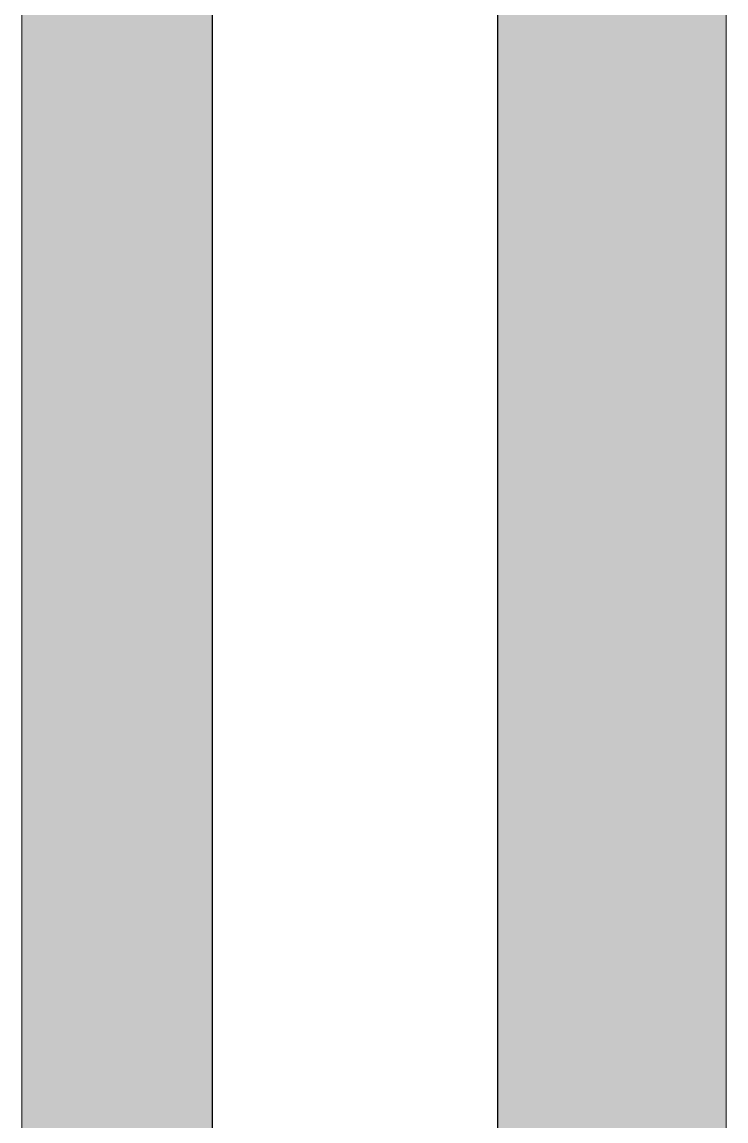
# Model space of a CAD drawing. Header units: millimetres. Extents: x 0 to 59350, y 0 to 29700.
# Drawn here: x 15165.5 to 15350.5, y 7909.3 to 8198 of the extents above; entities that cross this region are included whole.
import ezdxf

# ---------------------------------------------------------------- set-up
doc = ezdxf.new("R2010")
doc.units = ezdxf.units.MM
doc.linetypes.add('PUNKT2_S9', pattern=[1, 0, -1])
doc.layers.add('Standard', color=7, linetype='Continuous', lineweight=25)

msp = doc.modelspace()

# ---------------------------------------------------------------- hatches: boundary and pattern name
at = {"layer": 'Standard', "linetype": 'PUNKT2_S9', "lineweight": 18}
for color, points in [(9, [(15290.49, 9513.12), (15290.49, 7663.12), (15350.49, 7663.12), (15350.49, 9513.12)]), (59, [(15165.49, 9378.12), (15165.49, 7538.12), (15215.49, 7538.12), (15215.49, 9378.12)])]:
    msp.add_hatch(color=color, dxfattribs=at).paths.add_polyline_path(points)

# ---------------------------------------------------------------- linework, layer by layer
at = {"layer": 'Standard', "color": 253, "linetype": 'Continuous', "lineweight": 18}
for p, q in [((15290.49, 9513.12), (15290.49, 7663.12)), ((15350.49, 7723.12), (15350.49, 9463.12))]:
    msp.add_line(p, q, dxfattribs=at)
at = {"layer": 'Standard', "color": 51, "linetype": 'Continuous', "lineweight": -3}
msp.add_line((15290.49, 7663.12), (15290.49, 9453.12), dxfattribs=at)
at = {"layer": 'Standard', "color": 36, "linetype": 'Continuous', "lineweight": 18}
for p, q in [((15215.49, 7588.12), (15215.49, 9378.12)), ((15165.49, 9328.12), (15165.49, 7648.12))]:
    msp.add_line(p, q, dxfattribs=at)
at = {"layer": 'Standard', "color": 7, "linetype": 'Continuous', "lineweight": -3}
msp.add_line((15215.49, 9378.12), (15215.49, 7588.12), dxfattribs=at)

doc.saveas('drawing.dxf')
